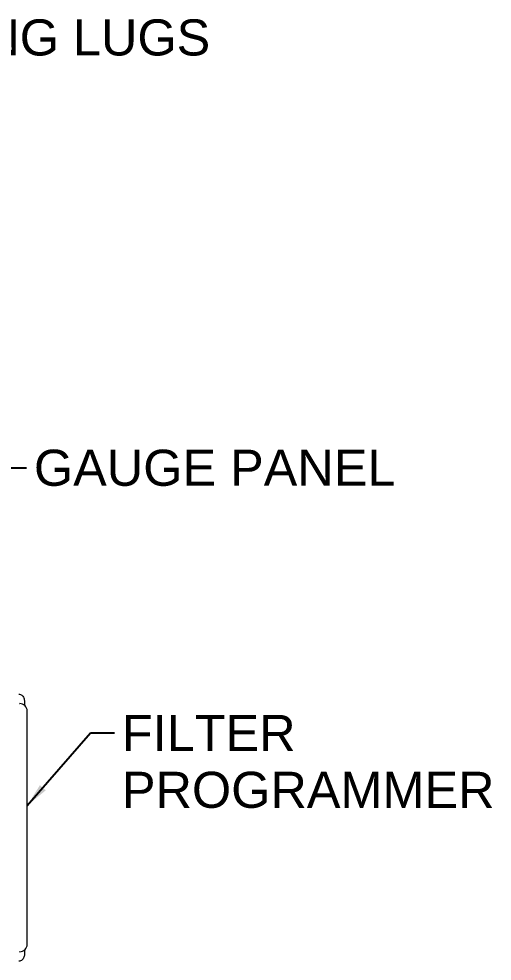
# Model space of a CAD drawing. Header units: inches. Extents: x 20 to 536, y 8 to 344.
# Drawn here: x 304.9 to 336.3, y 99.2 to 161.9 of the extents above; entities that cross this region are included whole.
import ezdxf

# ---------------------------------------------------------------- set-up
doc = ezdxf.new("R2010")
doc.units = ezdxf.units.IN
doc.header["$LTSCALE"] = 16
doc.header["$MEASUREMENT"] = 0
doc.layers.add('Symbol (ANSI)', color=7, linetype='Continuous', lineweight=25)
doc.layers.add('Visible (ANSI)', color=7, linetype='Continuous', lineweight=50)
doc.styles.add('MEMCOR Medium', font='arial.ttf')
doc.dimstyles.new('Default (ANSI)$7', dxfattribs={"dimscale": 16, "dimtxt": 0.15, "dimasz": 0.098425, "dimexe": 0.125, "dimexo": 0.0625, "dimgap": 0.031496, "dimtad": 0, "dimtih": 1, "dimtoh": 1, "dimdec": 4, "dimrnd": 1e-08, "dimzin": 3, "dimdsep": 46, "dimlunit": 5, "dimtxsty": 'MEMCOR Medium', "dimcen": 0.09, "dimdle": 0.393701, "dimclrd": 256, "dimclre": 256, "dimclrt": 256, "dimadec": 0, "dimazin": 1, "dimtfac": 0.8, "dimtofl": 0, "dimtmove": 0, "dimatfit": 3, "dimfxl": 1, "dimfrac": 1, "dimtolj": 1, "dimtzin": 4, "dimlwd": -1, "dimlwe": -1, "dimarcsym": 0})

msp = doc.modelspace()

# ---------------------------------------------------------------- linework, layer by layer
at = {"layer": 'Visible (ANSI)', "linetype": 'Continuous', "lineweight": 18}
for p, q in [((305.247995, 116.475967), (305.247995, 116.237644)), ((305.431008, 100.350967), (305.431008, 115.850967)), ((305.247995, 99.964291), (305.247995, 99.725967))]:
    msp.add_line(p, q, dxfattribs=at)
for centre, start, end in [((304.931008, 115.850967), 0, 90), ((304.931008, 100.350967), 270, 0)]:
    msp.add_arc(centre, 0.5, start, end, dxfattribs=at)
for points, knots in [([(304.872995, 116.975967), (304.908272, 116.975967), (304.943383, 116.969737), (305.009239, 116.947219), (305.039294, 116.930414), (305.096659, 116.888103), (305.121498, 116.861622), (305.169081, 116.798497), (305.188326, 116.761266), (305.218204, 116.685988), (305.228679, 116.647785), (305.243103, 116.570394), (305.246987, 116.531215), (305.247938, 116.486626), (305.247995, 116.481297), (305.247995, 116.475967)], [4.71238898, 4.71238898, 4.71238898, 4.71238898, 4.881717064, 4.881717064, 5.065708718, 5.065708718, 5.298074764, 5.298074764, 5.61223403, 5.61223403, 5.926393295, 5.926393295, 6.24055256, 6.24055256, 6.283185307, 6.283185307, 6.283185307, 6.283185307]), ([(304.909962, 116.355068), (304.909962, 116.355068), (304.914797, 116.352685), (304.924908, 116.351201), (304.927956, 116.350967), (304.931008, 116.350967)], [1.3021109587, 1.3021109587, 1.3021109587, 1.3021109587, 1.4975605794, 1.4975605794, 1.5707963268, 1.5707963268, 1.5707963268, 1.5707963268]), ([(305.247995, 99.725967), (305.247995, 99.686698), (305.244948, 99.64744), (305.232336, 99.569808), (305.222825, 99.531447), (305.195371, 99.455875), (305.177578, 99.418553), (305.127246, 99.345416), (305.094422, 99.308844), (305.015326, 99.257445), (304.975614, 99.239876), (304.912492, 99.22787), (304.892749, 99.225967), (304.872995, 99.225967)], [0, 0, 0, 0, 0.314159265, 0.314159265, 0.628318531, 0.628318531, 0.942477796, 0.942477796, 1.256637061, 1.256637061, 1.47597936, 1.47597936, 1.570796327, 1.570796327, 1.570796327, 1.570796327])]:
    msp.add_open_spline(points, degree=3, knots=knots, dxfattribs=at)
msp.add_open_spline([(304.931008, 99.850967), (304.919812, 99.850967), (304.909962, 99.846867), (304.909962, 99.846867)], degree=3, dxfattribs=at)

# ---------------------------------------------------------------- texts
at = {"layer": 'Symbol (ANSI)', "insert": (294.687065, 161.834919), "char_height": 2.40000008, "width": 22.91707467, "attachment_point": 1, "style": 'MEMCOR Medium'}
msp.add_mtext('\\fArial|b0|i0;LIFTING LUGS', dxfattribs=at)
at = {"layer": 'Symbol (ANSI)', "color": 179, "true_color": 0x262659, "insert": (305.876638, 133.227641), "char_height": 2.40000008, "width": 24.04207545, "attachment_point": 1, "style": 'MEMCOR Medium'}
msp.add_mtext('\\fArial|b0|i0;GAUGE PANEL', dxfattribs=at)
at = {"layer": 'Symbol (ANSI)', "insert": (311.726042, 115.595551), "char_height": 2.40000008, "width": 24.78109945, "attachment_point": 1, "line_spacing_factor": 0.944221, "style": 'MEMCOR Medium'}
msp.add_mtext('\\fArial|b0|i0;FILTER\\P\\fArial|b0|i0;PROGRAMMER', dxfattribs=at)

# ---------------------------------------------------------------- leaders
at = {"layer": 'Symbol (ANSI)', "annotation_type": 0, "has_hookline": 1, "hookline_direction": 0}
for points, text_width in [([(259.933708, 152.353127), (261.401022, 157.954624), (293.112262, 160.634919), (294.183128, 160.634919)], 22.493862), ([(298.236185, 125.472423), (303.797898, 132.027641), (305.372701, 132.027641)], 23.738064), ([(305.431008, 109.567368), (309.647302, 114.395551), (311.222105, 114.395551)], 24.473125)]:
    msp.add_leader(points, dimstyle='Default (ANSI)$7', override={"dimtad": 0}, dxfattribs=dict(at, text_width=text_width))

doc.saveas('drawing.dxf')
